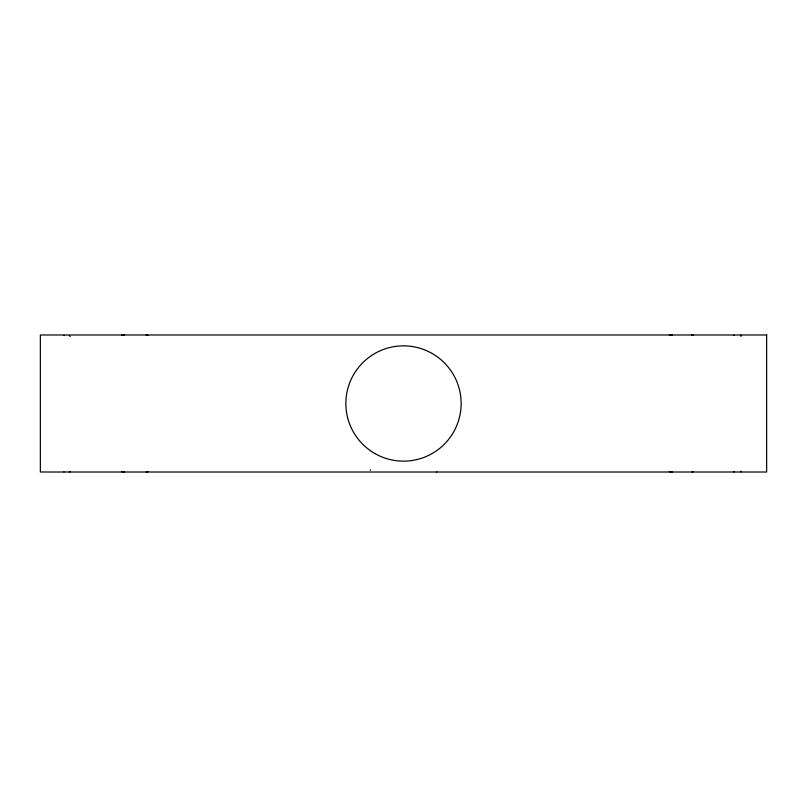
<?xml version="1.0" encoding="UTF-8"?>
<svg xmlns="http://www.w3.org/2000/svg" width="807" height="807" viewBox="0 0 807 807"><rect width="100%" height="100%" fill="white"/><g stroke="black" fill="none" stroke-linecap="round" stroke-linejoin="round"><path stroke-width="1.21" d="M693.142 471.712L691.942 472.014M147.984 471.692L146.178 472.014M121.786 335.329L124.419 334.986M669.296 335.329L672.302 334.986M146.117 334.986L147.984 335.308M672.302 472.014L669.296 471.671M124.419 472.014L121.786 471.671M691.851 334.986L693.183 335.308M740.493 335.167A20.669 2.471 -90 0 1 741.108 336.448M741.169 471.863A20.669 3.712 86.4 0 1 740.483 471.248M69.311 335.581A20.881 4.59 86.3 0 1 70.148 336.509M70.169 471.732A20.881 5.851 -90 0 1 69.311 471.702M734.108 471.913A6.991 1.957 90 0 1 733.734 471.722M733.755 335.47A6.991 1.816 -88.7 0 1 734.108 335.137M64.046 471.934A6.88 0.958 -88.8 0 1 63.985 471.863M63.995 335.5A6.88 0.827 90 0 1 64.056 335.339M436.859 471.873A6.96 2.784 90 0 1 436.577 471.913M370.423 469.785A6.96 1.362 -78 0 1 370.211 470.289M766.65 334.986L40.35 334.986L40.35 472.014L766.65 472.014L766.65 334.986M374.68 453.423A57.64 57.64 0 0 0 461.14 403.5A57.64 57.64 0 0 0 374.68 353.577A57.64 57.64 0 0 0 374.68 453.423"/></g></svg>
